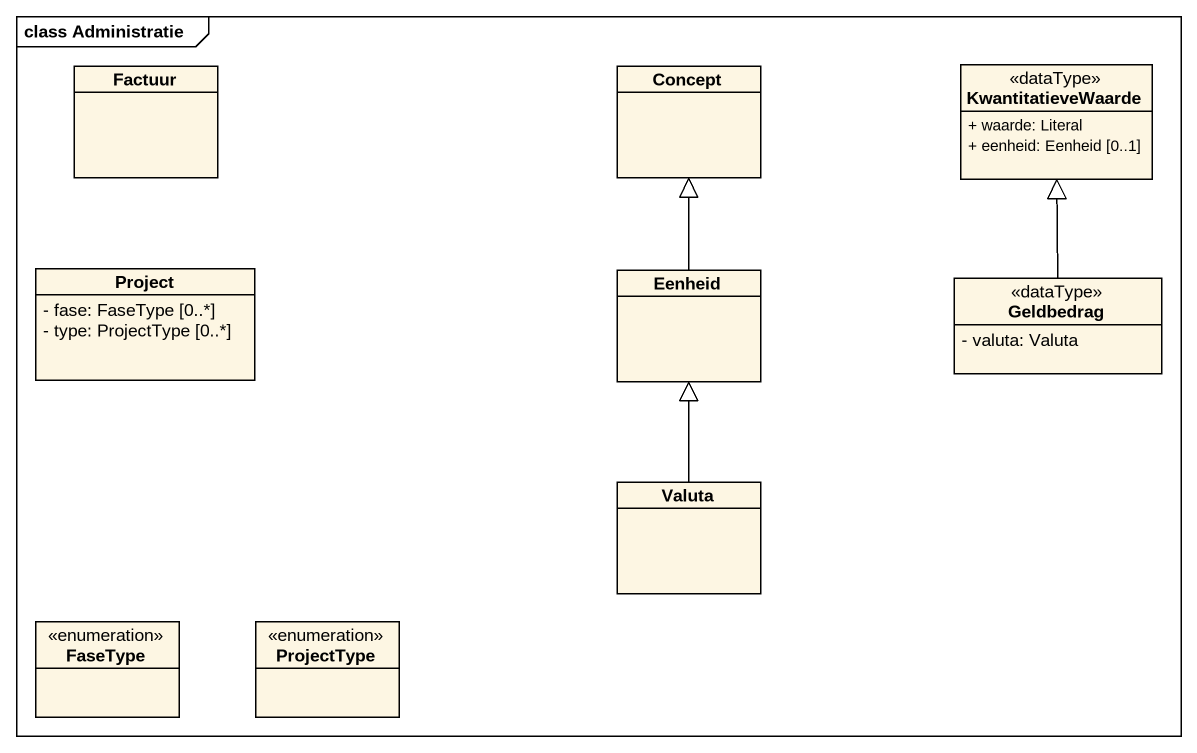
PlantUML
@startuml
mainframe class Administratie
hide circle
hide empty members
skinparam classAttributeIconSize 0
class Factuur
class Concept
class KwantitatieveWaarde <<dataType>> {
  + waarde: Literal
  + eenheid: Eenheid [0..1]
}
class Project {
  - fase: FaseType [0..*]
  - type: ProjectType [0..*]
}
class Eenheid
class Geldbedrag <<dataType>> {
  - valuta: Valuta
}
class Valuta
enum FaseType
enum ProjectType
Eenheid -up-|> Concept
Geldbedrag -up-|> KwantitatieveWaarde
Valuta -up-|> Eenheid
@enduml
